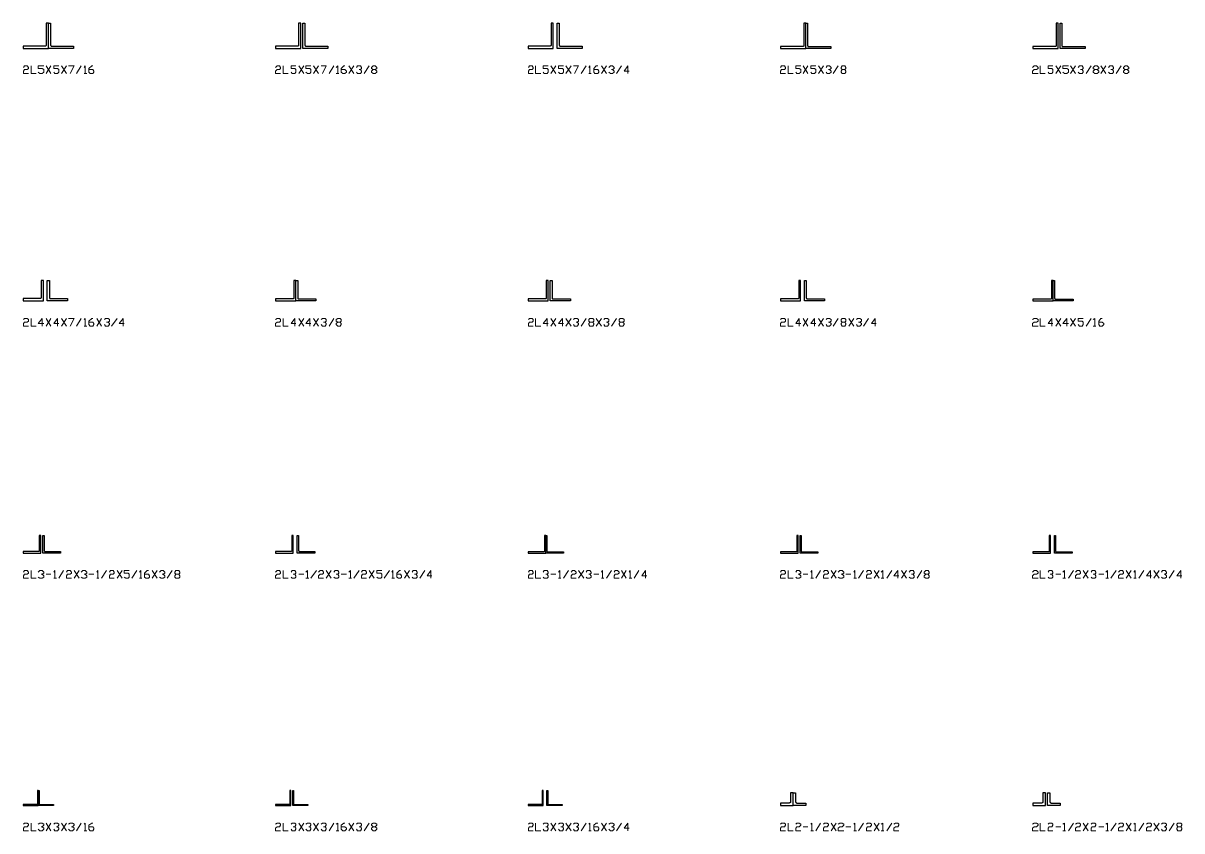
# Model space of a CAD drawing. Header units: inches. Extents: x 0 to 985, y -1555 to 12.
# Drawn here: x 500 to 729.5, y -355 to -195 of the extents above; entities that cross this region are included whole.
import ezdxf

# ---------------------------------------------------------------- set-up
doc = ezdxf.new("R2010")
doc.units = ezdxf.units.IN
doc.header["$MEASUREMENT"] = 0
doc.layers.add('AISC_STEEL', color=7, linetype='Continuous')

msp = doc.modelspace()

# ---------------------------------------------------------------- linework, layer by layer
at = {"color": 3, "lineweight": 0}
for points in [[(500.06, -203.76), (500.27, -203.43), (500.82, -203.43), (501.04, -203.76), (501.04, -203.97), (500.82, -204.19), (500.27, -204.19), (500.06, -204.52), (500.06, -204.96), (501.04, -204.96)], [(501.58, -203.43), (501.58, -204.96), (502.56, -204.96)], [(503, -204.74), (503.33, -204.96), (503.76, -204.96), (504.09, -204.74), (504.09, -204.19), (503.76, -203.97), (503, -203.97), (503, -203.43), (504.09, -203.43)], [(504.53, -204.96), (505.51, -203.43)], [(504.53, -203.43), (505.51, -204.96)], [(506.05, -204.74), (506.27, -204.96), (506.82, -204.96), (507.04, -204.74), (507.04, -204.19), (506.82, -203.97), (506.05, -203.97), (506.05, -203.43), (507.04, -203.43)], [(507.58, -204.96), (508.56, -203.43)], [(507.58, -203.43), (508.56, -204.96)], [(509, -203.43), (510.09, -203.43), (509.33, -204.96)], [(510.53, -204.96), (511.51, -203.43)], [(512.05, -203.76), (512.27, -203.43), (512.27, -204.96)], [(513.03, -204.19), (513.8, -204.19), (514.02, -204.52), (514.02, -204.74), (513.8, -204.96), (513.25, -204.96), (513.03, -204.74), (513.03, -203.97), (513.58, -203.43), (513.8, -203.43)], [(550, -203.76), (550.33, -203.43), (550.77, -203.43), (550.98, -203.76), (550.98, -203.97), (550.77, -204.19), (550.33, -204.19), (550, -204.52), (550, -204.96), (550.98, -204.96)], [(551.53, -203.43), (551.53, -204.96), (552.51, -204.96)], [(553.06, -204.74), (553.27, -204.96), (553.82, -204.96), (554.04, -204.74), (554.04, -204.19), (553.82, -203.97), (553.06, -203.97), (553.06, -203.43), (554.04, -203.43)], [(554.58, -204.96), (555.56, -203.43)], [(554.58, -203.43), (555.56, -204.96)], [(556, -204.74), (556.33, -204.96), (556.76, -204.96), (556.98, -204.74), (556.98, -204.19), (556.76, -203.97), (556, -203.97), (556, -203.43), (556.98, -203.43)], [(557.53, -204.96), (558.51, -203.43)], [(557.53, -203.43), (558.51, -204.96)], [(559.05, -203.43), (560.03, -203.43), (559.27, -204.96)], [(560.58, -204.96), (561.56, -203.43)], [(562, -203.76), (562.32, -203.43), (562.32, -204.96)], [(562.98, -204.19), (563.74, -204.19), (564.07, -204.52), (564.07, -204.74), (563.74, -204.96), (563.31, -204.96), (562.98, -204.74), (562.98, -203.97), (563.52, -203.43), (563.74, -203.43)], [(564.51, -204.96), (565.49, -203.43)], [(564.51, -203.43), (565.49, -204.96)], [(566.03, -203.76), (566.25, -203.43), (566.8, -203.43), (567.01, -203.76), (567.01, -203.97), (566.8, -204.19), (566.58, -204.19)], [(566.8, -204.19), (567.01, -204.52), (567.01, -204.74), (566.8, -204.96), (566.25, -204.96), (566.03, -204.74)], [(567.56, -204.96), (568.54, -203.43)], [(569.74, -204.19), (570.07, -204.52), (570.07, -204.74), (569.74, -204.96), (569.3, -204.96), (568.98, -204.74), (568.98, -204.52), (569.3, -204.19), (569.74, -204.19), (570.07, -203.97), (570.07, -203.76), (569.74, -203.43), (569.3, -203.43), (568.98, -203.76), (568.98, -203.97), (569.3, -204.19)], [(600.06, -203.76), (600.27, -203.43), (600.82, -203.43), (601.04, -203.76), (601.04, -203.97), (600.82, -204.19), (600.27, -204.19), (600.06, -204.52), (600.06, -204.96), (601.04, -204.96)], [(601.47, -203.43), (601.47, -204.96), (602.56, -204.96)], [(603, -204.74), (603.22, -204.96), (603.76, -204.96), (603.98, -204.74), (603.98, -204.19), (603.76, -203.97), (603, -203.97), (603, -203.43), (603.98, -203.43)], [(604.53, -204.96), (605.51, -203.43)], [(604.53, -203.43), (605.51, -204.96)], [(606.05, -204.74), (606.27, -204.96), (606.82, -204.96), (607.04, -204.74), (607.04, -204.19), (606.82, -203.97), (606.05, -203.97), (606.05, -203.43), (607.04, -203.43)], [(607.47, -204.96), (608.56, -203.43)], [(607.47, -203.43), (608.56, -204.96)], [(609, -203.43), (609.98, -203.43), (609.22, -204.96)], [(610.53, -204.96), (611.51, -203.43)], [(612.05, -203.76), (612.27, -203.43), (612.27, -204.96)], [(613.03, -204.19), (613.8, -204.19), (614.02, -204.52), (614.02, -204.74), (613.8, -204.96), (613.25, -204.96), (613.03, -204.74), (613.03, -203.97), (613.47, -203.43), (613.8, -203.43)], [(614.56, -204.96), (615.54, -203.43)], [(614.56, -203.43), (615.54, -204.96)], [(615.98, -203.76), (616.31, -203.43), (616.74, -203.43), (617.07, -203.76), (617.07, -203.97), (616.74, -204.19), (616.52, -204.19)], [(616.74, -204.19), (617.07, -204.52), (617.07, -204.74), (616.74, -204.96), (616.31, -204.96), (615.98, -204.74)], [(617.5, -204.96), (618.49, -203.43)], [(620.01, -204.52), (619.03, -204.52), (619.79, -203.43), (619.79, -204.96)], [(650, -203.76), (650.22, -203.43), (650.77, -203.43), (650.98, -203.76), (650.98, -203.97), (650.77, -204.19), (650.22, -204.19), (650, -204.52), (650, -204.96), (650.98, -204.96)], [(651.53, -203.43), (651.53, -204.96), (652.51, -204.96)], [(653.06, -204.74), (653.27, -204.96), (653.71, -204.96), (654.04, -204.74), (654.04, -204.19), (653.71, -203.97), (653.06, -203.97), (653.06, -203.43), (654.04, -203.43)], [(654.47, -204.96), (655.45, -203.43)], [(654.47, -203.43), (655.45, -204.96)], [(656, -204.74), (656.22, -204.96), (656.76, -204.96), (656.98, -204.74), (656.98, -204.19), (656.76, -203.97), (656, -203.97), (656, -203.43), (656.98, -203.43)], [(657.53, -204.96), (658.51, -203.43)], [(657.53, -203.43), (658.51, -204.96)], [(659.05, -203.76), (659.27, -203.43), (659.71, -203.43), (660.03, -203.76), (660.03, -203.97), (659.71, -204.19), (659.49, -204.19)], [(659.71, -204.19), (660.03, -204.52), (660.03, -204.74), (659.71, -204.96), (659.27, -204.96), (659.05, -204.74)], [(660.47, -204.96), (661.45, -203.43)], [(662.76, -204.19), (662.98, -204.52), (662.98, -204.74), (662.76, -204.96), (662.22, -204.96), (662, -204.74), (662, -204.52), (662.22, -204.19), (662.76, -204.19), (662.98, -203.97), (662.98, -203.76), (662.76, -203.43), (662.22, -203.43), (662, -203.76), (662, -203.97), (662.22, -204.19)], [(699.95, -203.76), (700.27, -203.43), (700.71, -203.43), (701.04, -203.76), (701.04, -203.97), (700.71, -204.19), (700.27, -204.19), (699.95, -204.52), (699.95, -204.96), (701.04, -204.96)], [(701.47, -203.43), (701.47, -204.96), (702.46, -204.96)], [(703, -204.74), (703.22, -204.96), (703.76, -204.96), (703.98, -204.74), (703.98, -204.19), (703.76, -203.97), (703, -203.97), (703, -203.43), (703.98, -203.43)], [(704.53, -204.96), (705.51, -203.43)], [(704.53, -203.43), (705.51, -204.96)], [(705.95, -204.74), (706.27, -204.96), (706.71, -204.96), (707.04, -204.74), (707.04, -204.19), (706.71, -203.97), (705.95, -203.97), (705.95, -203.43), (707.04, -203.43)], [(707.47, -204.96), (708.45, -203.43)], [(707.47, -203.43), (708.45, -204.96)], [(709, -203.76), (709.22, -203.43), (709.76, -203.43), (709.98, -203.76), (709.98, -203.97), (709.76, -204.19), (709.44, -204.19)], [(709.76, -204.19), (709.98, -204.52), (709.98, -204.74), (709.76, -204.96), (709.22, -204.96), (709, -204.74)], [(710.53, -204.96), (711.51, -203.43)], [(712.71, -204.19), (713.03, -204.52), (713.03, -204.74), (712.71, -204.96), (712.27, -204.96), (711.94, -204.74), (711.94, -204.52), (712.27, -204.19), (712.71, -204.19), (713.03, -203.97), (713.03, -203.76), (712.71, -203.43), (712.27, -203.43), (711.94, -203.76), (711.94, -203.97), (712.27, -204.19)], [(713.47, -204.96), (714.45, -203.43)], [(713.47, -203.43), (714.45, -204.96)], [(715, -203.76), (715.21, -203.43), (715.76, -203.43), (715.98, -203.76), (715.98, -203.97), (715.76, -204.19), (715.43, -204.19)], [(715.76, -204.19), (715.98, -204.52), (715.98, -204.74), (715.76, -204.96), (715.21, -204.96), (715, -204.74)], [(716.52, -204.96), (717.5, -203.43)], [(718.7, -204.19), (719.03, -204.52), (719.03, -204.74), (718.7, -204.96), (718.27, -204.96), (717.94, -204.74), (717.94, -204.52), (718.27, -204.19), (718.7, -204.19), (719.03, -203.97), (719.03, -203.76), (718.7, -203.43), (718.27, -203.43), (717.94, -203.76), (717.94, -203.97), (718.27, -204.19)], [(512.05, -204.96), (512.6, -204.96)], [(562, -204.96), (562.54, -204.96)], [(612.05, -204.96), (612.49, -204.96)], [(500.06, -253.7), (500.27, -253.48), (500.82, -253.48), (501.04, -253.7), (501.04, -254.03), (500.82, -254.25), (500.27, -254.25), (500.06, -254.47), (500.06, -255.01), (501.04, -255.01)], [(501.58, -253.48), (501.58, -255.01), (502.56, -255.01)], [(504.09, -254.47), (503, -254.47), (503.76, -253.48), (503.76, -255.01)], [(504.53, -255.01), (505.51, -253.48)], [(504.53, -253.48), (505.51, -255.01)], [(507.04, -254.47), (506.05, -254.47), (506.82, -253.48), (506.82, -255.01)], [(507.58, -255.01), (508.56, -253.48)], [(507.58, -253.48), (508.56, -255.01)], [(509, -253.48), (510.09, -253.48), (509.33, -255.01)], [(510.53, -255.01), (511.51, -253.48)], [(512.05, -253.7), (512.27, -253.48), (512.27, -255.01)], [(513.03, -254.25), (513.8, -254.25), (514.02, -254.47), (514.02, -254.68), (513.8, -255.01), (513.25, -255.01), (513.03, -254.68), (513.03, -254.03), (513.58, -253.48), (513.8, -253.48)], [(514.56, -255.01), (515.54, -253.48)], [(514.56, -253.48), (515.54, -255.01)], [(516.09, -253.7), (516.31, -253.48), (516.85, -253.48), (517.07, -253.7), (517.07, -254.03), (516.85, -254.25), (516.52, -254.25)], [(516.85, -254.25), (517.07, -254.47), (517.07, -254.68), (516.85, -255.01), (516.31, -255.01), (516.09, -254.68)], [(517.5, -255.01), (518.6, -253.48)], [(520.01, -254.47), (519.03, -254.47), (519.79, -253.48), (519.79, -255.01)], [(550, -253.7), (550.33, -253.48), (550.77, -253.48), (550.98, -253.7), (550.98, -254.03), (550.77, -254.25), (550.33, -254.25), (550, -254.47), (550, -255.01), (550.98, -255.01)], [(551.53, -253.48), (551.53, -255.01), (552.51, -255.01)], [(554.04, -254.47), (553.06, -254.47), (553.82, -253.48), (553.82, -255.01)], [(554.58, -255.01), (555.56, -253.48)], [(554.58, -253.48), (555.56, -255.01)], [(556.98, -254.47), (556, -254.47), (556.76, -253.48), (556.76, -255.01)], [(557.53, -255.01), (558.51, -253.48)], [(557.53, -253.48), (558.51, -255.01)], [(559.05, -253.7), (559.27, -253.48), (559.82, -253.48), (560.03, -253.7), (560.03, -254.03), (559.82, -254.25), (559.49, -254.25)], [(559.82, -254.25), (560.03, -254.47), (560.03, -254.68), (559.82, -255.01), (559.27, -255.01), (559.05, -254.68)], [(560.58, -255.01), (561.56, -253.48)], [(562.76, -254.25), (562.98, -254.47), (562.98, -254.68), (562.76, -255.01), (562.32, -255.01), (562, -254.68), (562, -254.47), (562.32, -254.25), (562.76, -254.25), (562.98, -254.03), (562.98, -253.7), (562.76, -253.48), (562.32, -253.48), (562, -253.7), (562, -254.03), (562.32, -254.25)], [(600.06, -253.7), (600.27, -253.48), (600.82, -253.48), (601.04, -253.7), (601.04, -254.03), (600.82, -254.25), (600.27, -254.25), (600.06, -254.47), (600.06, -255.01), (601.04, -255.01)], [(601.47, -253.48), (601.47, -255.01), (602.56, -255.01)], [(603.98, -254.47), (603, -254.47), (603.76, -253.48), (603.76, -255.01)], [(604.53, -255.01), (605.51, -253.48)], [(604.53, -253.48), (605.51, -255.01)], [(607.04, -254.47), (606.05, -254.47), (606.82, -253.48), (606.82, -255.01)], [(607.47, -255.01), (608.56, -253.48)], [(607.47, -253.48), (608.56, -255.01)], [(609, -253.7), (609.22, -253.48), (609.76, -253.48), (609.98, -253.7), (609.98, -254.03), (609.76, -254.25), (609.54, -254.25)], [(609.76, -254.25), (609.98, -254.47), (609.98, -254.68), (609.76, -255.01), (609.22, -255.01), (609, -254.68)], [(610.53, -255.01), (611.51, -253.48)], [(612.82, -254.25), (613.03, -254.47), (613.03, -254.68), (612.82, -255.01), (612.27, -255.01), (612.05, -254.68), (612.05, -254.47), (612.27, -254.25), (612.82, -254.25), (613.03, -254.03), (613.03, -253.7), (612.82, -253.48), (612.27, -253.48), (612.05, -253.7), (612.05, -254.03), (612.27, -254.25)], [(613.47, -255.01), (614.56, -253.48)], [(613.47, -253.48), (614.56, -255.01)], [(615, -253.7), (615.21, -253.48), (615.76, -253.48), (615.98, -253.7), (615.98, -254.03), (615.76, -254.25), (615.54, -254.25)], [(615.76, -254.25), (615.98, -254.47), (615.98, -254.68), (615.76, -255.01), (615.21, -255.01), (615, -254.68)], [(616.52, -255.01), (617.5, -253.48)], [(618.81, -254.25), (619.03, -254.47), (619.03, -254.68), (618.81, -255.01), (618.27, -255.01), (618.05, -254.68), (618.05, -254.47), (618.27, -254.25), (618.81, -254.25), (619.03, -254.03), (619.03, -253.7), (618.81, -253.48), (618.27, -253.48), (618.05, -253.7), (618.05, -254.03), (618.27, -254.25)], [(650, -253.7), (650.22, -253.48), (650.77, -253.48), (650.98, -253.7), (650.98, -254.03), (650.77, -254.25), (650.22, -254.25), (650, -254.47), (650, -255.01), (650.98, -255.01)], [(651.53, -253.48), (651.53, -255.01), (652.51, -255.01)], [(654.04, -254.47), (653.06, -254.47), (653.71, -253.48), (653.71, -255.01)], [(654.47, -255.01), (655.45, -253.48)], [(654.47, -253.48), (655.45, -255.01)], [(656.98, -254.47), (656, -254.47), (656.76, -253.48), (656.76, -255.01)], [(657.53, -255.01), (658.51, -253.48)], [(657.53, -253.48), (658.51, -255.01)], [(659.05, -253.7), (659.27, -253.48), (659.71, -253.48), (660.03, -253.7), (660.03, -254.03), (659.71, -254.25), (659.49, -254.25)], [(659.71, -254.25), (660.03, -254.47), (660.03, -254.68), (659.71, -255.01), (659.27, -255.01), (659.05, -254.68)], [(660.47, -255.01), (661.45, -253.48)], [(662.76, -254.25), (662.98, -254.47), (662.98, -254.68), (662.76, -255.01), (662.22, -255.01), (662, -254.68), (662, -254.47), (662.22, -254.25), (662.76, -254.25), (662.98, -254.03), (662.98, -253.7), (662.76, -253.48), (662.22, -253.48), (662, -253.7), (662, -254.03), (662.22, -254.25)], [(663.52, -255.01), (664.51, -253.48)], [(663.52, -253.48), (664.51, -255.01)], [(665.05, -253.7), (665.27, -253.48), (665.71, -253.48), (666.03, -253.7), (666.03, -254.03), (665.71, -254.25), (665.49, -254.25)], [(665.71, -254.25), (666.03, -254.47), (666.03, -254.68), (665.71, -255.01), (665.27, -255.01), (665.05, -254.68)], [(666.47, -255.01), (667.45, -253.48)], [(668.98, -254.47), (668, -254.47), (668.76, -253.48), (668.76, -255.01)], [(699.95, -253.7), (700.27, -253.48), (700.71, -253.48), (701.04, -253.7), (701.04, -254.03), (700.71, -254.25), (700.27, -254.25), (699.95, -254.47), (699.95, -255.01), (701.04, -255.01)], [(701.47, -253.48), (701.47, -255.01), (702.46, -255.01)], [(703.98, -254.47), (703, -254.47), (703.76, -253.48), (703.76, -255.01)], [(704.53, -255.01), (705.51, -253.48)], [(704.53, -253.48), (705.51, -255.01)], [(707.04, -254.47), (705.95, -254.47), (706.71, -253.48), (706.71, -255.01)], [(707.47, -255.01), (708.45, -253.48)], [(707.47, -253.48), (708.45, -255.01)], [(709, -254.68), (709.22, -255.01), (709.76, -255.01), (709.98, -254.68), (709.98, -254.25), (709.76, -254.03), (709, -254.03), (709, -253.48), (709.98, -253.48)], [(710.53, -255.01), (711.51, -253.48)], [(711.94, -253.7), (712.27, -253.48), (712.27, -255.01)], [(713.03, -254.25), (713.69, -254.25), (714.02, -254.47), (714.02, -254.68), (713.69, -255.01), (713.25, -255.01), (713.03, -254.68), (713.03, -254.03), (713.47, -253.48), (713.69, -253.48)], [(512.05, -255.01), (512.6, -255.01)], [(711.94, -255.01), (712.49, -255.01)], [(500.06, -303.76), (500.27, -303.43), (500.82, -303.43), (501.04, -303.76), (501.04, -303.98), (500.82, -304.19), (500.27, -304.19), (500.06, -304.52), (500.06, -304.96), (501.04, -304.96)], [(501.58, -303.43), (501.58, -304.96), (502.56, -304.96)], [(503, -303.76), (503.33, -303.43), (503.76, -303.43), (504.09, -303.76), (504.09, -303.98), (503.76, -304.19), (503.55, -304.19)], [(503.76, -304.19), (504.09, -304.52), (504.09, -304.74), (503.76, -304.96), (503.33, -304.96), (503, -304.74)], [(504.53, -304.19), (505.51, -304.19)], [(506.05, -303.76), (506.27, -303.43), (506.27, -304.96)], [(506.05, -304.96), (506.6, -304.96)], [(507.04, -304.96), (508.02, -303.43)], [(508.56, -303.76), (508.78, -303.43), (509.33, -303.43), (509.54, -303.76), (509.54, -303.98), (509.33, -304.19), (508.78, -304.19), (508.56, -304.52), (508.56, -304.96), (509.54, -304.96)], [(510.09, -304.96), (511.07, -303.43)], [(510.09, -303.43), (511.07, -304.96)], [(511.51, -303.76), (511.83, -303.43), (512.27, -303.43), (512.6, -303.76), (512.6, -303.98), (512.27, -304.19), (512.05, -304.19)], [(512.27, -304.19), (512.6, -304.52), (512.6, -304.74), (512.27, -304.96), (511.83, -304.96), (511.51, -304.74)], [(513.03, -304.19), (514.02, -304.19)], [(514.56, -303.76), (514.78, -303.43), (514.78, -304.96)], [(514.56, -304.96), (515, -304.96)], [(515.54, -304.96), (516.52, -303.43)], [(517.07, -303.76), (517.29, -303.43), (517.83, -303.43), (518.05, -303.76), (518.05, -303.98), (517.83, -304.19), (517.29, -304.19), (517.07, -304.52), (517.07, -304.96), (518.05, -304.96)], [(518.6, -304.96), (519.58, -303.43)], [(518.6, -303.43), (519.58, -304.96)], [(520.01, -304.74), (520.34, -304.96), (520.78, -304.96), (520.99, -304.74), (520.99, -304.19), (520.78, -303.98), (520.01, -303.98), (520.01, -303.43), (520.99, -303.43)], [(521.54, -304.96), (522.52, -303.43)], [(523.07, -303.76), (523.28, -303.43), (523.28, -304.96)], [(523.07, -304.96), (523.5, -304.96)], [(524.05, -304.19), (524.81, -304.19), (525.03, -304.52), (525.03, -304.74), (524.81, -304.96), (524.27, -304.96), (524.05, -304.74), (524.05, -303.98), (524.59, -303.43), (524.81, -303.43)], [(525.57, -304.96), (526.56, -303.43)], [(525.57, -303.43), (526.56, -304.96)], [(526.99, -303.76), (527.32, -303.43), (527.76, -303.43), (528.08, -303.76), (528.08, -303.98), (527.76, -304.19), (527.54, -304.19)], [(527.76, -304.19), (528.08, -304.52), (528.08, -304.74), (527.76, -304.96), (527.32, -304.96), (526.99, -304.74)], [(528.52, -304.96), (529.5, -303.43)], [(530.81, -304.19), (531.03, -304.52), (531.03, -304.74), (530.81, -304.96), (530.26, -304.96), (530.05, -304.74), (530.05, -304.52), (530.26, -304.19), (530.81, -304.19), (531.03, -303.98), (531.03, -303.76), (530.81, -303.43), (530.26, -303.43), (530.05, -303.76), (530.05, -303.98), (530.26, -304.19)], [(550, -303.76), (550.33, -303.43), (550.77, -303.43), (550.98, -303.76), (550.98, -303.98), (550.77, -304.19), (550.33, -304.19), (550, -304.52), (550, -304.96), (550.98, -304.96)], [(551.53, -303.43), (551.53, -304.96), (552.51, -304.96)], [(553.06, -303.76), (553.27, -303.43), (553.82, -303.43), (554.04, -303.76), (554.04, -303.98), (553.82, -304.19), (553.49, -304.19)], [(553.82, -304.19), (554.04, -304.52), (554.04, -304.74), (553.82, -304.96), (553.27, -304.96), (553.06, -304.74)], [(554.58, -304.19), (555.56, -304.19)], [(556, -303.76), (556.33, -303.43), (556.33, -304.96)], [(556, -304.96), (556.55, -304.96)], [(556.98, -304.96), (558.07, -303.43)], [(558.51, -303.76), (558.84, -303.43), (559.27, -303.43), (559.49, -303.76), (559.49, -303.98), (559.27, -304.19), (558.84, -304.19), (558.51, -304.52), (558.51, -304.96), (559.49, -304.96)], [(560.03, -304.96), (561.02, -303.43)], [(560.03, -303.43), (561.02, -304.96)], [(561.56, -303.76), (561.78, -303.43), (562.32, -303.43), (562.54, -303.76), (562.54, -303.98), (562.32, -304.19), (562, -304.19)], [(562.32, -304.19), (562.54, -304.52), (562.54, -304.74), (562.32, -304.96), (561.78, -304.96), (561.56, -304.74)], [(562.98, -304.19), (564.07, -304.19)], [(564.51, -303.76), (564.83, -303.43), (564.83, -304.96)], [(564.51, -304.96), (565.05, -304.96)], [(565.49, -304.96), (566.58, -303.43)], [(567.01, -303.76), (567.23, -303.43), (567.78, -303.43), (568, -303.76), (568, -303.98), (567.78, -304.19), (567.23, -304.19), (567.01, -304.52), (567.01, -304.96), (568, -304.96)], [(568.54, -304.96), (569.52, -303.43)], [(568.54, -303.43), (569.52, -304.96)], [(570.07, -304.74), (570.29, -304.96), (570.83, -304.96), (571.05, -304.74), (571.05, -304.19), (570.83, -303.98), (570.07, -303.98), (570.07, -303.43), (571.05, -303.43)], [(571.49, -304.96), (572.58, -303.43)], [(573.01, -303.76), (573.23, -303.43), (573.23, -304.96)], [(573.01, -304.96), (573.56, -304.96)], [(573.99, -304.19), (574.76, -304.19), (574.97, -304.52), (574.97, -304.74), (574.76, -304.96), (574.32, -304.96), (573.99, -304.74), (573.99, -303.98), (574.54, -303.43), (574.76, -303.43)], [(575.52, -304.96), (576.5, -303.43)], [(575.52, -303.43), (576.5, -304.96)], [(577.05, -303.76), (577.26, -303.43), (577.81, -303.43), (578.03, -303.76), (578.03, -303.98), (577.81, -304.19), (577.48, -304.19)], [(577.81, -304.19), (578.03, -304.52), (578.03, -304.74), (577.81, -304.96), (577.26, -304.96), (577.05, -304.74)], [(578.57, -304.96), (579.55, -303.43)], [(580.97, -304.52), (579.99, -304.52), (580.75, -303.43), (580.75, -304.96)], [(600.06, -303.76), (600.27, -303.43), (600.82, -303.43), (601.04, -303.76), (601.04, -303.98), (600.82, -304.19), (600.27, -304.19), (600.06, -304.52), (600.06, -304.96), (601.04, -304.96)], [(601.47, -303.43), (601.47, -304.96), (602.56, -304.96)], [(603, -303.76), (603.22, -303.43), (603.76, -303.43), (603.98, -303.76), (603.98, -303.98), (603.76, -304.19), (603.55, -304.19)], [(603.76, -304.19), (603.98, -304.52), (603.98, -304.74), (603.76, -304.96), (603.22, -304.96), (603, -304.74)], [(604.53, -304.19), (605.51, -304.19)], [(606.05, -303.76), (606.27, -303.43), (606.27, -304.96)], [(606.05, -304.96), (606.49, -304.96)], [(607.04, -304.96), (608.02, -303.43)], [(608.56, -303.76), (608.78, -303.43), (609.22, -303.43), (609.54, -303.76), (609.54, -303.98), (609.22, -304.19), (608.78, -304.19), (608.56, -304.52), (608.56, -304.96), (609.54, -304.96)], [(609.98, -304.96), (611.07, -303.43)], [(609.98, -303.43), (611.07, -304.96)], [(611.51, -303.76), (611.73, -303.43), (612.27, -303.43), (612.49, -303.76), (612.49, -303.98), (612.27, -304.19), (612.05, -304.19)], [(612.27, -304.19), (612.49, -304.52), (612.49, -304.74), (612.27, -304.96), (611.73, -304.96), (611.51, -304.74)], [(613.03, -304.19), (614.02, -304.19)], [(614.56, -303.76), (614.78, -303.43), (614.78, -304.96)], [(614.56, -304.96), (615, -304.96)], [(615.54, -304.96), (616.52, -303.43)], [(617.07, -303.76), (617.29, -303.43), (617.72, -303.43), (618.05, -303.76), (618.05, -303.98), (617.72, -304.19), (617.29, -304.19), (617.07, -304.52), (617.07, -304.96), (618.05, -304.96)], [(618.49, -304.96), (619.47, -303.43)], [(618.49, -303.43), (619.47, -304.96)], [(620.01, -303.76), (620.23, -303.43), (620.23, -304.96)], [(620.01, -304.96), (620.56, -304.96)], [(620.99, -304.96), (621.98, -303.43)], [(623.5, -304.52), (622.52, -304.52), (623.28, -303.43), (623.28, -304.96)], [(650, -303.76), (650.22, -303.43), (650.77, -303.43), (650.98, -303.76), (650.98, -303.98), (650.77, -304.19), (650.22, -304.19), (650, -304.52), (650, -304.96), (650.98, -304.96)], [(651.53, -303.43), (651.53, -304.96), (652.51, -304.96)], [(653.06, -303.76), (653.27, -303.43), (653.71, -303.43), (654.04, -303.76), (654.04, -303.98), (653.71, -304.19), (653.49, -304.19)], [(653.71, -304.19), (654.04, -304.52), (654.04, -304.74), (653.71, -304.96), (653.27, -304.96), (653.06, -304.74)], [(654.47, -304.19), (655.45, -304.19)], [(656, -303.76), (656.22, -303.43), (656.22, -304.96)], [(656, -304.96), (656.55, -304.96)], [(656.98, -304.96), (657.96, -303.43)], [(658.51, -303.76), (658.73, -303.43), (659.27, -303.43), (659.49, -303.76), (659.49, -303.98), (659.27, -304.19), (658.73, -304.19), (658.51, -304.52), (658.51, -304.96), (659.49, -304.96)], [(660.03, -304.96), (661.02, -303.43)], [(660.03, -303.43), (661.02, -304.96)], [(661.45, -303.76), (661.78, -303.43), (662.22, -303.43), (662.54, -303.76), (662.54, -303.98), (662.22, -304.19), (662, -304.19)], [(662.22, -304.19), (662.54, -304.52), (662.54, -304.74), (662.22, -304.96), (661.78, -304.96), (661.45, -304.74)], [(662.98, -304.19), (663.96, -304.19)], [(664.51, -303.76), (664.72, -303.43), (664.72, -304.96)], [(664.51, -304.96), (665.05, -304.96)], [(665.49, -304.96), (666.47, -303.43)], [(667.01, -303.76), (667.23, -303.43), (667.78, -303.43), (668, -303.76), (668, -303.98), (667.78, -304.19), (667.23, -304.19), (667.01, -304.52), (667.01, -304.96), (668, -304.96)], [(668.54, -304.96), (669.52, -303.43)], [(668.54, -303.43), (669.52, -304.96)], [(669.96, -303.76), (670.29, -303.43), (670.29, -304.96)], [(669.96, -304.96), (670.5, -304.96)], [(671.05, -304.96), (672.03, -303.43)], [(673.45, -304.52), (672.47, -304.52), (673.23, -303.43), (673.23, -304.96)], [(673.99, -304.96), (674.97, -303.43)], [(673.99, -303.43), (674.97, -304.96)], [(675.52, -303.76), (675.74, -303.43), (676.28, -303.43), (676.5, -303.76), (676.5, -303.98), (676.28, -304.19), (675.96, -304.19)], [(676.28, -304.19), (676.5, -304.52), (676.5, -304.74), (676.28, -304.96), (675.74, -304.96), (675.52, -304.74)], [(677.05, -304.96), (678.03, -303.43)], [(679.23, -304.19), (679.45, -304.52), (679.45, -304.74), (679.23, -304.96), (678.79, -304.96), (678.46, -304.74), (678.46, -304.52), (678.79, -304.19), (679.23, -304.19), (679.45, -303.98), (679.45, -303.76), (679.23, -303.43), (678.79, -303.43), (678.46, -303.76), (678.46, -303.98), (678.79, -304.19)], [(699.95, -303.76), (700.27, -303.43), (700.71, -303.43), (701.04, -303.76), (701.04, -303.98), (700.71, -304.19), (700.27, -304.19), (699.95, -304.52), (699.95, -304.96), (701.04, -304.96)], [(701.47, -303.43), (701.47, -304.96), (702.46, -304.96)], [(703, -303.76), (703.22, -303.43), (703.76, -303.43), (703.98, -303.76), (703.98, -303.98), (703.76, -304.19), (703.44, -304.19)], [(703.76, -304.19), (703.98, -304.52), (703.98, -304.74), (703.76, -304.96), (703.22, -304.96), (703, -304.74)], [(704.53, -304.19), (705.51, -304.19)], [(705.95, -303.76), (706.27, -303.43), (706.27, -304.96)], [(705.95, -304.96), (706.49, -304.96)], [(707.04, -304.96), (708.02, -303.43)], [(708.45, -303.76), (708.78, -303.43), (709.22, -303.43), (709.44, -303.76), (709.44, -303.98), (709.22, -304.19), (708.78, -304.19), (708.45, -304.52), (708.45, -304.96), (709.44, -304.96)], [(709.98, -304.96), (710.96, -303.43)], [(709.98, -303.43), (710.96, -304.96)], [(711.51, -303.76), (711.73, -303.43), (712.27, -303.43), (712.49, -303.76), (712.49, -303.98), (712.27, -304.19), (711.94, -304.19)], [(712.27, -304.19), (712.49, -304.52), (712.49, -304.74), (712.27, -304.96), (711.73, -304.96), (711.51, -304.74)], [(713.03, -304.19), (714.02, -304.19)], [(714.45, -303.76), (714.78, -303.43), (714.78, -304.96)], [(714.45, -304.96), (715, -304.96)], [(715.43, -304.96), (716.52, -303.43)], [(716.96, -303.76), (717.29, -303.43), (717.72, -303.43), (717.94, -303.76), (717.94, -303.98), (717.72, -304.19), (717.29, -304.19), (716.96, -304.52), (716.96, -304.96), (717.94, -304.96)], [(718.49, -304.96), (719.47, -303.43)], [(718.49, -303.43), (719.47, -304.96)], [(720.01, -303.76), (720.23, -303.43), (720.23, -304.96)], [(720.01, -304.96), (720.45, -304.96)], [(720.99, -304.96), (721.98, -303.43)], [(723.5, -304.52), (722.52, -304.52), (723.28, -303.43), (723.28, -304.96)], [(723.94, -304.96), (725.03, -303.43)], [(723.94, -303.43), (725.03, -304.96)], [(725.47, -303.76), (725.68, -303.43), (726.23, -303.43), (726.45, -303.76), (726.45, -303.98), (726.23, -304.19), (726.01, -304.19)], [(726.23, -304.19), (726.45, -304.52), (726.45, -304.74), (726.23, -304.96), (725.68, -304.96), (725.47, -304.74)], [(726.99, -304.96), (727.97, -303.43)], [(729.5, -304.52), (728.52, -304.52), (729.28, -303.43), (729.28, -304.96)], [(500.06, -353.7), (500.27, -353.48), (500.82, -353.48), (501.04, -353.7), (501.04, -353.92), (500.82, -354.25), (500.27, -354.25), (500.06, -354.47), (500.06, -355.01), (501.04, -355.01)], [(501.58, -353.48), (501.58, -355.01), (502.56, -355.01)], [(503, -353.7), (503.33, -353.48), (503.76, -353.48), (504.09, -353.7), (504.09, -353.92), (503.76, -354.25), (503.55, -354.25)], [(503.76, -354.25), (504.09, -354.47), (504.09, -354.68), (503.76, -355.01), (503.33, -355.01), (503, -354.68)], [(504.53, -355.01), (505.51, -353.48)], [(504.53, -353.48), (505.51, -355.01)], [(506.05, -353.7), (506.27, -353.48), (506.82, -353.48), (507.04, -353.7), (507.04, -353.92), (506.82, -354.25), (506.6, -354.25)], [(506.82, -354.25), (507.04, -354.47), (507.04, -354.68), (506.82, -355.01), (506.27, -355.01), (506.05, -354.68)], [(507.58, -355.01), (508.56, -353.48)], [(507.58, -353.48), (508.56, -355.01)], [(509, -353.7), (509.33, -353.48), (509.76, -353.48), (510.09, -353.7), (510.09, -353.92), (509.76, -354.25), (509.54, -354.25)], [(509.76, -354.25), (510.09, -354.47), (510.09, -354.68), (509.76, -355.01), (509.33, -355.01), (509, -354.68)], [(510.53, -355.01), (511.51, -353.48)], [(512.05, -353.7), (512.27, -353.48), (512.27, -355.01)], [(512.05, -355.01), (512.6, -355.01)], [(513.03, -354.25), (513.8, -354.25), (514.02, -354.47), (514.02, -354.68), (513.8, -355.01), (513.25, -355.01), (513.03, -354.68), (513.03, -353.92), (513.58, -353.48), (513.8, -353.48)], [(550, -353.7), (550.33, -353.48), (550.77, -353.48), (550.98, -353.7), (550.98, -353.92), (550.77, -354.25), (550.33, -354.25), (550, -354.47), (550, -355.01), (550.98, -355.01)], [(551.53, -353.48), (551.53, -355.01), (552.51, -355.01)], [(553.06, -353.7), (553.27, -353.48), (553.82, -353.48), (554.04, -353.7), (554.04, -353.92), (553.82, -354.25), (553.49, -354.25)], [(553.82, -354.25), (554.04, -354.47), (554.04, -354.68), (553.82, -355.01), (553.27, -355.01), (553.06, -354.68)], [(554.58, -355.01), (555.56, -353.48)], [(554.58, -353.48), (555.56, -355.01)], [(556, -353.7), (556.33, -353.48), (556.76, -353.48), (556.98, -353.7), (556.98, -353.92), (556.76, -354.25), (556.55, -354.25)], [(556.76, -354.25), (556.98, -354.47), (556.98, -354.68), (556.76, -355.01), (556.33, -355.01), (556, -354.68)], [(557.53, -355.01), (558.51, -353.48)], [(557.53, -353.48), (558.51, -355.01)], [(559.05, -353.7), (559.27, -353.48), (559.82, -353.48), (560.03, -353.7), (560.03, -353.92), (559.82, -354.25), (559.49, -354.25)], [(559.82, -354.25), (560.03, -354.47), (560.03, -354.68), (559.82, -355.01), (559.27, -355.01), (559.05, -354.68)], [(560.58, -355.01), (561.56, -353.48)], [(562, -353.7), (562.32, -353.48), (562.32, -355.01)], [(562, -355.01), (562.54, -355.01)], [(562.98, -354.25), (563.74, -354.25), (564.07, -354.47), (564.07, -354.68), (563.74, -355.01), (563.31, -355.01), (562.98, -354.68), (562.98, -353.92), (563.52, -353.48), (563.74, -353.48)], [(564.51, -355.01), (565.49, -353.48)], [(564.51, -353.48), (565.49, -355.01)], [(566.03, -353.7), (566.25, -353.48), (566.8, -353.48), (567.01, -353.7), (567.01, -353.92), (566.8, -354.25), (566.58, -354.25)], [(566.8, -354.25), (567.01, -354.47), (567.01, -354.68), (566.8, -355.01), (566.25, -355.01), (566.03, -354.68)], [(567.56, -355.01), (568.54, -353.48)], [(569.74, -354.25), (570.07, -354.47), (570.07, -354.68), (569.74, -355.01), (569.3, -355.01), (568.98, -354.68), (568.98, -354.47), (569.3, -354.25), (569.74, -354.25), (570.07, -353.92), (570.07, -353.7), (569.74, -353.48), (569.3, -353.48), (568.98, -353.7), (568.98, -353.92), (569.3, -354.25)], [(600.06, -353.7), (600.27, -353.48), (600.82, -353.48), (601.04, -353.7), (601.04, -353.92), (600.82, -354.25), (600.27, -354.25), (600.06, -354.47), (600.06, -355.01), (601.04, -355.01)], [(601.47, -353.48), (601.47, -355.01), (602.56, -355.01)], [(603, -353.7), (603.22, -353.48), (603.76, -353.48), (603.98, -353.7), (603.98, -353.92), (603.76, -354.25), (603.55, -354.25)], [(603.76, -354.25), (603.98, -354.47), (603.98, -354.68), (603.76, -355.01), (603.22, -355.01), (603, -354.68)], [(604.53, -355.01), (605.51, -353.48)], [(604.53, -353.48), (605.51, -355.01)], [(606.05, -353.7), (606.27, -353.48), (606.82, -353.48), (607.04, -353.7), (607.04, -353.92), (606.82, -354.25), (606.49, -354.25)], [(606.82, -354.25), (607.04, -354.47), (607.04, -354.68), (606.82, -355.01), (606.27, -355.01), (606.05, -354.68)], [(607.47, -355.01), (608.56, -353.48)], [(607.47, -353.48), (608.56, -355.01)], [(609, -353.7), (609.22, -353.48), (609.76, -353.48), (609.98, -353.7), (609.98, -353.92), (609.76, -354.25), (609.54, -354.25)], [(609.76, -354.25), (609.98, -354.47), (609.98, -354.68), (609.76, -355.01), (609.22, -355.01), (609, -354.68)], [(610.53, -355.01), (611.51, -353.48)], [(612.05, -353.7), (612.27, -353.48), (612.27, -355.01)], [(612.05, -355.01), (612.49, -355.01)], [(613.03, -354.25), (613.8, -354.25), (614.02, -354.47), (614.02, -354.68), (613.8, -355.01), (613.25, -355.01), (613.03, -354.68), (613.03, -353.92), (613.47, -353.48), (613.8, -353.48)], [(614.56, -355.01), (615.54, -353.48)], [(614.56, -353.48), (615.54, -355.01)], [(615.98, -353.7), (616.31, -353.48), (616.74, -353.48), (617.07, -353.7), (617.07, -353.92), (616.74, -354.25), (616.52, -354.25)], [(616.74, -354.25), (617.07, -354.47), (617.07, -354.68), (616.74, -355.01), (616.31, -355.01), (615.98, -354.68)], [(617.5, -355.01), (618.49, -353.48)], [(620.01, -354.47), (619.03, -354.47), (619.79, -353.48), (619.79, -355.01)], [(650, -353.7), (650.22, -353.48), (650.77, -353.48), (650.98, -353.7), (650.98, -353.92), (650.77, -354.25), (650.22, -354.25), (650, -354.47), (650, -355.01), (650.98, -355.01)], [(651.53, -353.48), (651.53, -355.01), (652.51, -355.01)], [(653.06, -353.7), (653.27, -353.48), (653.71, -353.48), (654.04, -353.7), (654.04, -353.92), (653.71, -354.25), (653.27, -354.25), (653.06, -354.47), (653.06, -355.01), (654.04, -355.01)], [(654.47, -354.25), (655.45, -354.25)], [(656, -353.7), (656.22, -353.48), (656.22, -355.01)], [(656, -355.01), (656.55, -355.01)], [(656.98, -355.01), (657.96, -353.48)], [(658.51, -353.7), (658.73, -353.48), (659.27, -353.48), (659.49, -353.7), (659.49, -353.92), (659.27, -354.25), (658.73, -354.25), (658.51, -354.47), (658.51, -355.01), (659.49, -355.01)], [(660.03, -355.01), (661.02, -353.48)], [(660.03, -353.48), (661.02, -355.01)], [(661.45, -353.7), (661.78, -353.48), (662.22, -353.48), (662.54, -353.7), (662.54, -353.92), (662.22, -354.25), (661.78, -354.25), (661.45, -354.47), (661.45, -355.01), (662.54, -355.01)], [(662.98, -354.25), (663.96, -354.25)], [(664.51, -353.7), (664.72, -353.48), (664.72, -355.01)], [(664.51, -355.01), (665.05, -355.01)], [(665.49, -355.01), (666.47, -353.48)], [(667.01, -353.7), (667.23, -353.48), (667.78, -353.48), (668, -353.7), (668, -353.92), (667.78, -354.25), (667.23, -354.25), (667.01, -354.47), (667.01, -355.01), (668, -355.01)], [(668.54, -355.01), (669.52, -353.48)], [(668.54, -353.48), (669.52, -355.01)], [(669.96, -353.7), (670.29, -353.48), (670.29, -355.01)], [(669.96, -355.01), (670.5, -355.01)], [(671.05, -355.01), (672.03, -353.48)], [(672.47, -353.7), (672.79, -353.48), (673.23, -353.48), (673.45, -353.7), (673.45, -353.92), (673.23, -354.25), (672.79, -354.25), (672.47, -354.47), (672.47, -355.01), (673.45, -355.01)], [(699.95, -353.7), (700.27, -353.48), (700.71, -353.48), (701.04, -353.7), (701.04, -353.92), (700.71, -354.25), (700.27, -354.25), (699.95, -354.47), (699.95, -355.01), (701.04, -355.01)], [(701.47, -353.48), (701.47, -355.01), (702.46, -355.01)], [(703, -353.7), (703.22, -353.48), (703.76, -353.48), (703.98, -353.7), (703.98, -353.92), (703.76, -354.25), (703.22, -354.25), (703, -354.47), (703, -355.01), (703.98, -355.01)], [(704.53, -354.25), (705.51, -354.25)], [(705.95, -353.7), (706.27, -353.48), (706.27, -355.01)], [(705.95, -355.01), (706.49, -355.01)], [(707.04, -355.01), (708.02, -353.48)], [(708.45, -353.7), (708.78, -353.48), (709.22, -353.48), (709.44, -353.7), (709.44, -353.92), (709.22, -354.25), (708.78, -354.25), (708.45, -354.47), (708.45, -355.01), (709.44, -355.01)], [(709.98, -355.01), (710.96, -353.48)], [(709.98, -353.48), (710.96, -355.01)], [(711.51, -353.7), (711.73, -353.48), (712.27, -353.48), (712.49, -353.7), (712.49, -353.92), (712.27, -354.25), (711.73, -354.25), (711.51, -354.47), (711.51, -355.01), (712.49, -355.01)], [(713.03, -354.25), (714.02, -354.25)], [(714.45, -353.7), (714.78, -353.48), (714.78, -355.01)], [(714.45, -355.01), (715, -355.01)], [(715.43, -355.01), (716.52, -353.48)], [(716.96, -353.7), (717.29, -353.48), (717.72, -353.48), (717.94, -353.7), (717.94, -353.92), (717.72, -354.25), (717.29, -354.25), (716.96, -354.47), (716.96, -355.01), (717.94, -355.01)], [(718.49, -355.01), (719.47, -353.48)], [(718.49, -353.48), (719.47, -355.01)], [(720.01, -353.7), (720.23, -353.48), (720.23, -355.01)], [(720.01, -355.01), (720.45, -355.01)], [(720.99, -355.01), (721.98, -353.48)], [(722.52, -353.7), (722.74, -353.48), (723.28, -353.48), (723.5, -353.7), (723.5, -353.92), (723.28, -354.25), (722.74, -354.25), (722.52, -354.47), (722.52, -355.01), (723.5, -355.01)], [(723.94, -355.01), (725.03, -353.48)], [(723.94, -353.48), (725.03, -355.01)], [(725.47, -353.7), (725.68, -353.48), (726.23, -353.48), (726.45, -353.7), (726.45, -353.92), (726.23, -354.25), (726.01, -354.25)], [(726.23, -354.25), (726.45, -354.47), (726.45, -354.68), (726.23, -355.01), (725.68, -355.01), (725.47, -354.68)], [(726.99, -355.01), (727.97, -353.48)], [(729.28, -354.25), (729.5, -354.47), (729.5, -354.68), (729.28, -355.01), (728.74, -355.01), (728.52, -354.68), (728.52, -354.47), (728.74, -354.25), (729.28, -354.25), (729.5, -353.92), (729.5, -353.7), (729.28, -353.48), (728.74, -353.48), (728.52, -353.7), (728.52, -353.92), (728.74, -354.25)]]:
    msp.add_lwpolyline(points, dxfattribs=at)
at = {"layer": 'AISC_STEEL'}
for points in [[(500, -200), (505, -200), (505, -195), (504.56, -195), (504.56, -199.34), (504.56, -199.37), (504.55, -199.4), (504.55, -199.43), (504.53, -199.45), (504.52, -199.48), (504.5, -199.5), (504.48, -199.52), (504.45, -199.53), (504.43, -199.55), (504.4, -199.55), (504.37, -199.56), (504.34, -199.56), (500, -199.56)], [(510, -200), (505, -200), (505, -195), (505.44, -195), (505.44, -199.34), (505.44, -199.37), (505.45, -199.4), (505.45, -199.43), (505.47, -199.45), (505.48, -199.48), (505.5, -199.5), (505.52, -199.52), (505.55, -199.53), (505.57, -199.55), (505.6, -199.55), (505.63, -199.56), (505.66, -199.56), (510, -199.56)], [(550, -200), (555, -200), (555, -195), (554.56, -195), (554.56, -199.34), (554.56, -199.37), (554.55, -199.4), (554.55, -199.43), (554.53, -199.45), (554.52, -199.48), (554.5, -199.5), (554.48, -199.52), (554.45, -199.53), (554.43, -199.55), (554.4, -199.55), (554.37, -199.56), (554.34, -199.56), (550, -199.56)], [(560.37, -200), (555.37, -200), (555.37, -195), (555.81, -195), (555.81, -199.34), (555.81, -199.37), (555.82, -199.4), (555.83, -199.43), (555.84, -199.45), (555.86, -199.48), (555.88, -199.5), (555.9, -199.52), (555.92, -199.53), (555.95, -199.55), (555.98, -199.55), (556, -199.56), (556.03, -199.56), (560.37, -199.56)], [(600, -200), (605, -200), (605, -195), (604.56, -195), (604.56, -199.34), (604.56, -199.37), (604.55, -199.4), (604.55, -199.43), (604.53, -199.45), (604.52, -199.48), (604.5, -199.5), (604.48, -199.52), (604.45, -199.53), (604.43, -199.55), (604.4, -199.55), (604.37, -199.56), (604.34, -199.56), (600, -199.56)], [(610.75, -200), (605.75, -200), (605.75, -195), (606.19, -195), (606.19, -199.34), (606.19, -199.37), (606.2, -199.4), (606.2, -199.43), (606.22, -199.45), (606.23, -199.48), (606.25, -199.5), (606.27, -199.52), (606.3, -199.53), (606.32, -199.55), (606.35, -199.55), (606.38, -199.56), (606.41, -199.56), (610.75, -199.56)], [(650, -200), (655, -200), (655, -195), (654.62, -195), (654.62, -199.44), (654.62, -199.46), (654.62, -199.49), (654.61, -199.51), (654.6, -199.53), (654.59, -199.55), (654.57, -199.57), (654.55, -199.59), (654.53, -199.6), (654.51, -199.61), (654.49, -199.62), (654.46, -199.62), (654.44, -199.62), (650, -199.62)], [(660, -200), (655, -200), (655, -195), (655.37, -195), (655.37, -199.44), (655.38, -199.46), (655.38, -199.49), (655.39, -199.51), (655.4, -199.53), (655.41, -199.55), (655.43, -199.57), (655.45, -199.59), (655.47, -199.6), (655.49, -199.61), (655.51, -199.62), (655.54, -199.62), (655.56, -199.62), (660, -199.62)], [(700, -200), (705, -200), (705, -195), (704.62, -195), (704.62, -199.44), (704.62, -199.46), (704.62, -199.49), (704.61, -199.51), (704.6, -199.53), (704.59, -199.55), (704.57, -199.57), (704.55, -199.59), (704.53, -199.6), (704.51, -199.61), (704.49, -199.62), (704.46, -199.62), (704.44, -199.62), (700, -199.62)], [(710.37, -200), (705.37, -200), (705.37, -195), (705.75, -195), (705.75, -199.44), (705.75, -199.46), (705.76, -199.49), (705.76, -199.51), (705.78, -199.53), (705.79, -199.55), (705.8, -199.57), (705.82, -199.59), (705.84, -199.6), (705.87, -199.61), (705.89, -199.62), (705.91, -199.62), (705.94, -199.62), (710.37, -199.62)], [(500, -250), (504, -250), (504, -246), (503.56, -246), (503.56, -249.34), (503.56, -249.37), (503.55, -249.4), (503.55, -249.43), (503.53, -249.45), (503.52, -249.48), (503.5, -249.5), (503.48, -249.52), (503.45, -249.53), (503.43, -249.55), (503.4, -249.55), (503.37, -249.56), (503.34, -249.56), (500, -249.56)], [(508.75, -250), (504.75, -250), (504.75, -246), (505.19, -246), (505.19, -249.34), (505.19, -249.37), (505.2, -249.4), (505.2, -249.43), (505.22, -249.45), (505.23, -249.48), (505.25, -249.5), (505.27, -249.52), (505.3, -249.53), (505.32, -249.55), (505.35, -249.55), (505.38, -249.56), (505.41, -249.56), (508.75, -249.56)], [(550, -250), (554, -250), (554, -246), (553.62, -246), (553.62, -249.44), (553.62, -249.46), (553.62, -249.49), (553.61, -249.51), (553.6, -249.53), (553.59, -249.55), (553.57, -249.57), (553.55, -249.59), (553.53, -249.6), (553.51, -249.61), (553.49, -249.62), (553.46, -249.62), (553.44, -249.62), (550, -249.62)], [(558, -250), (554, -250), (554, -246), (554.38, -246), (554.38, -249.44), (554.38, -249.46), (554.38, -249.49), (554.39, -249.51), (554.4, -249.53), (554.41, -249.55), (554.43, -249.57), (554.45, -249.59), (554.47, -249.6), (554.49, -249.61), (554.51, -249.62), (554.54, -249.62), (554.56, -249.62), (558, -249.62)], [(600, -250), (604, -250), (604, -246), (603.62, -246), (603.62, -249.44), (603.62, -249.46), (603.62, -249.49), (603.61, -249.51), (603.6, -249.53), (603.59, -249.55), (603.57, -249.57), (603.55, -249.59), (603.53, -249.6), (603.51, -249.61), (603.49, -249.62), (603.46, -249.62), (603.44, -249.62), (600, -249.62)], [(608.38, -250), (604.38, -250), (604.38, -246), (604.75, -246), (604.75, -249.44), (604.75, -249.46), (604.76, -249.49), (604.76, -249.51), (604.78, -249.53), (604.79, -249.55), (604.8, -249.57), (604.82, -249.59), (604.84, -249.6), (604.87, -249.61), (604.89, -249.62), (604.91, -249.62), (604.94, -249.62), (608.38, -249.62)], [(650, -250), (654, -250), (654, -246), (653.62, -246), (653.62, -249.44), (653.62, -249.46), (653.62, -249.49), (653.61, -249.51), (653.6, -249.53), (653.59, -249.55), (653.57, -249.57), (653.55, -249.59), (653.53, -249.6), (653.51, -249.61), (653.49, -249.62), (653.46, -249.62), (653.44, -249.62), (650, -249.62)], [(658.75, -250), (654.75, -250), (654.75, -246), (655.12, -246), (655.12, -249.44), (655.13, -249.46), (655.13, -249.49), (655.14, -249.51), (655.15, -249.53), (655.16, -249.55), (655.18, -249.57), (655.2, -249.59), (655.22, -249.6), (655.24, -249.61), (655.26, -249.62), (655.29, -249.62), (655.31, -249.62), (658.75, -249.62)], [(700, -250), (704, -250), (704, -246), (703.69, -246), (703.69, -249.53), (703.69, -249.55), (703.68, -249.57), (703.68, -249.59), (703.67, -249.61), (703.65, -249.63), (703.64, -249.64), (703.63, -249.65), (703.61, -249.67), (703.59, -249.68), (703.57, -249.68), (703.55, -249.69), (703.53, -249.69), (700, -249.69)], [(708, -250), (704, -250), (704, -246), (704.31, -246), (704.31, -249.53), (704.31, -249.55), (704.32, -249.57), (704.32, -249.59), (704.33, -249.61), (704.35, -249.63), (704.36, -249.64), (704.37, -249.65), (704.39, -249.67), (704.41, -249.68), (704.43, -249.68), (704.45, -249.69), (704.47, -249.69), (708, -249.69)], [(500, -300), (503.5, -300), (503.5, -296.5), (503.19, -296.5), (503.19, -299.53), (503.19, -299.55), (503.18, -299.57), (503.18, -299.59), (503.17, -299.61), (503.15, -299.63), (503.14, -299.64), (503.13, -299.65), (503.11, -299.67), (503.09, -299.68), (503.07, -299.68), (503.05, -299.69), (503.03, -299.69), (500, -299.69)], [(507.38, -300), (503.88, -300), (503.88, -296.5), (504.19, -296.5), (504.19, -299.53), (504.19, -299.55), (504.19, -299.57), (504.2, -299.59), (504.21, -299.61), (504.22, -299.63), (504.23, -299.64), (504.25, -299.65), (504.27, -299.67), (504.28, -299.68), (504.3, -299.68), (504.32, -299.69), (504.34, -299.69), (507.38, -299.69)], [(550, -300), (553.5, -300), (553.5, -296.5), (553.19, -296.5), (553.19, -299.53), (553.19, -299.55), (553.18, -299.57), (553.18, -299.59), (553.17, -299.61), (553.15, -299.63), (553.14, -299.64), (553.13, -299.65), (553.11, -299.67), (553.09, -299.68), (553.07, -299.68), (553.05, -299.69), (553.03, -299.69), (550, -299.69)], [(557.75, -300), (554.25, -300), (554.25, -296.5), (554.56, -296.5), (554.56, -299.53), (554.56, -299.55), (554.57, -299.57), (554.57, -299.59), (554.58, -299.61), (554.6, -299.63), (554.61, -299.64), (554.62, -299.65), (554.64, -299.67), (554.66, -299.68), (554.68, -299.68), (554.7, -299.69), (554.72, -299.69), (557.75, -299.69)], [(600, -300), (603.5, -300), (603.5, -296.5), (603.25, -296.5), (603.25, -299.62), (603.25, -299.64), (603.25, -299.66), (603.24, -299.67), (603.23, -299.69), (603.22, -299.7), (603.21, -299.71), (603.2, -299.72), (603.19, -299.73), (603.17, -299.74), (603.16, -299.75), (603.14, -299.75), (603.12, -299.75), (600, -299.75)], [(607, -300), (603.5, -300), (603.5, -296.5), (603.75, -296.5), (603.75, -299.62), (603.75, -299.64), (603.75, -299.66), (603.76, -299.67), (603.77, -299.69), (603.78, -299.7), (603.79, -299.71), (603.8, -299.72), (603.81, -299.73), (603.83, -299.74), (603.84, -299.75), (603.86, -299.75), (603.88, -299.75), (607, -299.75)], [(650, -300), (653.5, -300), (653.5, -296.5), (653.25, -296.5), (653.25, -299.62), (653.25, -299.64), (653.25, -299.66), (653.24, -299.67), (653.23, -299.69), (653.22, -299.7), (653.21, -299.71), (653.2, -299.72), (653.19, -299.73), (653.17, -299.74), (653.16, -299.75), (653.14, -299.75), (653.12, -299.75), (650, -299.75)], [(657.38, -300), (653.88, -300), (653.88, -296.5), (654.12, -296.5), (654.12, -299.62), (654.13, -299.64), (654.13, -299.66), (654.13, -299.67), (654.14, -299.69), (654.15, -299.7), (654.16, -299.71), (654.17, -299.72), (654.19, -299.73), (654.2, -299.74), (654.22, -299.75), (654.23, -299.75), (654.25, -299.75), (657.38, -299.75)], [(700, -300), (703.5, -300), (703.5, -296.5), (703.25, -296.5), (703.25, -299.62), (703.25, -299.64), (703.25, -299.66), (703.24, -299.67), (703.23, -299.69), (703.22, -299.7), (703.21, -299.71), (703.2, -299.72), (703.19, -299.73), (703.17, -299.74), (703.16, -299.75), (703.14, -299.75), (703.12, -299.75), (700, -299.75)], [(707.75, -300), (704.25, -300), (704.25, -296.5), (704.5, -296.5), (704.5, -299.62), (704.5, -299.64), (704.5, -299.66), (704.51, -299.67), (704.52, -299.69), (704.53, -299.7), (704.54, -299.71), (704.55, -299.72), (704.56, -299.73), (704.58, -299.74), (704.59, -299.75), (704.61, -299.75), (704.62, -299.75), (707.75, -299.75)], [(500, -350), (503, -350), (503, -347), (502.81, -347), (502.81, -349.72), (502.81, -349.73), (502.81, -349.74), (502.8, -349.75), (502.8, -349.76), (502.79, -349.78), (502.78, -349.78), (502.78, -349.79), (502.76, -349.8), (502.75, -349.8), (502.74, -349.81), (502.73, -349.81), (502.72, -349.81), (500, -349.81)], [(506, -350), (503, -350), (503, -347), (503.19, -347), (503.19, -349.72), (503.19, -349.73), (503.19, -349.74), (503.2, -349.75), (503.2, -349.76), (503.21, -349.78), (503.22, -349.78), (503.22, -349.79), (503.24, -349.8), (503.25, -349.8), (503.26, -349.81), (503.27, -349.81), (503.28, -349.81), (506, -349.81)], [(550, -350), (553, -350), (553, -347), (552.81, -347), (552.81, -349.72), (552.81, -349.73), (552.81, -349.74), (552.8, -349.75), (552.8, -349.76), (552.79, -349.78), (552.78, -349.78), (552.78, -349.79), (552.76, -349.8), (552.75, -349.8), (552.74, -349.81), (552.73, -349.81), (552.72, -349.81), (550, -349.81)], [(556.37, -350), (553.38, -350), (553.38, -347), (553.56, -347), (553.56, -349.72), (553.56, -349.73), (553.57, -349.74), (553.57, -349.75), (553.58, -349.76), (553.58, -349.78), (553.59, -349.78), (553.6, -349.79), (553.61, -349.8), (553.62, -349.8), (553.63, -349.81), (553.64, -349.81), (553.66, -349.81), (556.37, -349.81)], [(600, -350), (603, -350), (603, -347), (602.81, -347), (602.81, -349.72), (602.81, -349.73), (602.81, -349.74), (602.8, -349.75), (602.8, -349.76), (602.79, -349.78), (602.78, -349.78), (602.78, -349.79), (602.76, -349.8), (602.75, -349.8), (602.74, -349.81), (602.73, -349.81), (602.72, -349.81), (600, -349.81)], [(606.75, -350), (603.75, -350), (603.75, -347), (603.94, -347), (603.94, -349.72), (603.94, -349.73), (603.94, -349.74), (603.95, -349.75), (603.95, -349.76), (603.96, -349.78), (603.97, -349.78), (603.97, -349.79), (603.99, -349.8), (604, -349.8), (604.01, -349.81), (604.02, -349.81), (604.03, -349.81), (606.75, -349.81)], [(650, -350), (652.5, -350), (652.5, -347.5), (652, -347.5), (652, -349.25), (652, -349.28), (651.99, -349.31), (651.99, -349.33), (651.98, -349.36), (651.96, -349.38), (651.95, -349.41), (651.93, -349.43), (651.91, -349.45), (651.88, -349.46), (651.86, -349.48), (651.83, -349.49), (651.81, -349.49), (651.78, -349.5), (651.75, -349.5), (650, -349.5)], [(655, -350), (652.5, -350), (652.5, -347.5), (653, -347.5), (653, -349.25), (653, -349.28), (653.01, -349.31), (653.01, -349.33), (653.02, -349.36), (653.04, -349.38), (653.05, -349.41), (653.07, -349.43), (653.09, -349.45), (653.12, -349.46), (653.14, -349.48), (653.17, -349.49), (653.19, -349.49), (653.22, -349.5), (653.25, -349.5), (655, -349.5)], [(700, -350), (702.5, -350), (702.5, -347.5), (702, -347.5), (702, -349.25), (702, -349.28), (701.99, -349.31), (701.99, -349.33), (701.98, -349.36), (701.96, -349.38), (701.95, -349.41), (701.93, -349.43), (701.91, -349.45), (701.88, -349.46), (701.86, -349.48), (701.83, -349.49), (701.81, -349.49), (701.78, -349.5), (701.75, -349.5), (700, -349.5)], [(705.37, -350), (702.88, -350), (702.88, -347.5), (703.38, -347.5), (703.38, -349.25), (703.38, -349.28), (703.38, -349.31), (703.39, -349.33), (703.4, -349.36), (703.41, -349.38), (703.43, -349.41), (703.45, -349.43), (703.47, -349.45), (703.49, -349.46), (703.52, -349.48), (703.54, -349.49), (703.57, -349.49), (703.6, -349.5), (703.62, -349.5), (705.37, -349.5)]]:
    msp.add_lwpolyline(points, close=True, dxfattribs=at)

doc.saveas('drawing.dxf')
